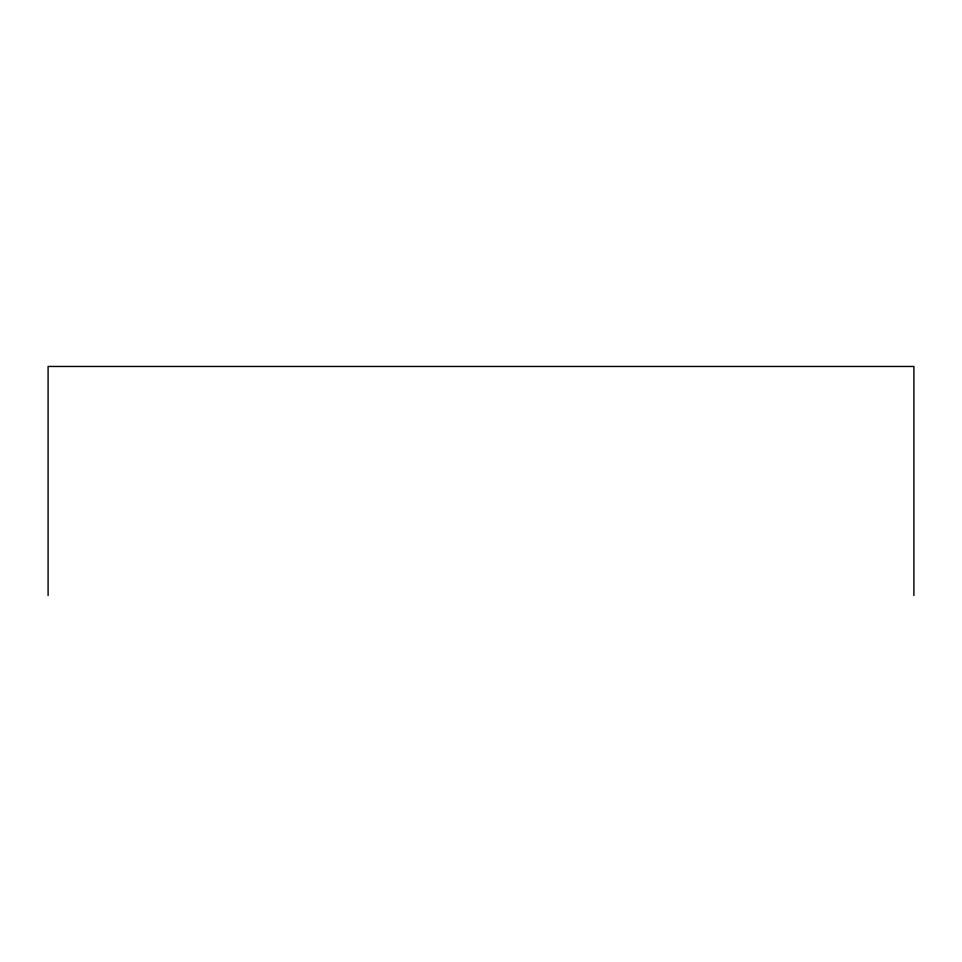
<?xml version="1.0" encoding="UTF-8"?>
<svg xmlns="http://www.w3.org/2000/svg" width="962" height="962" viewBox="0 0 962 962"><rect width="100%" height="100%" fill="white"/><g stroke="black" fill="none" stroke-linecap="round" stroke-linejoin="round"><path stroke-width="1.44" d="M913.9 595.538L913.9 366.462L48.1 366.462L48.1 595.538"/></g></svg>
